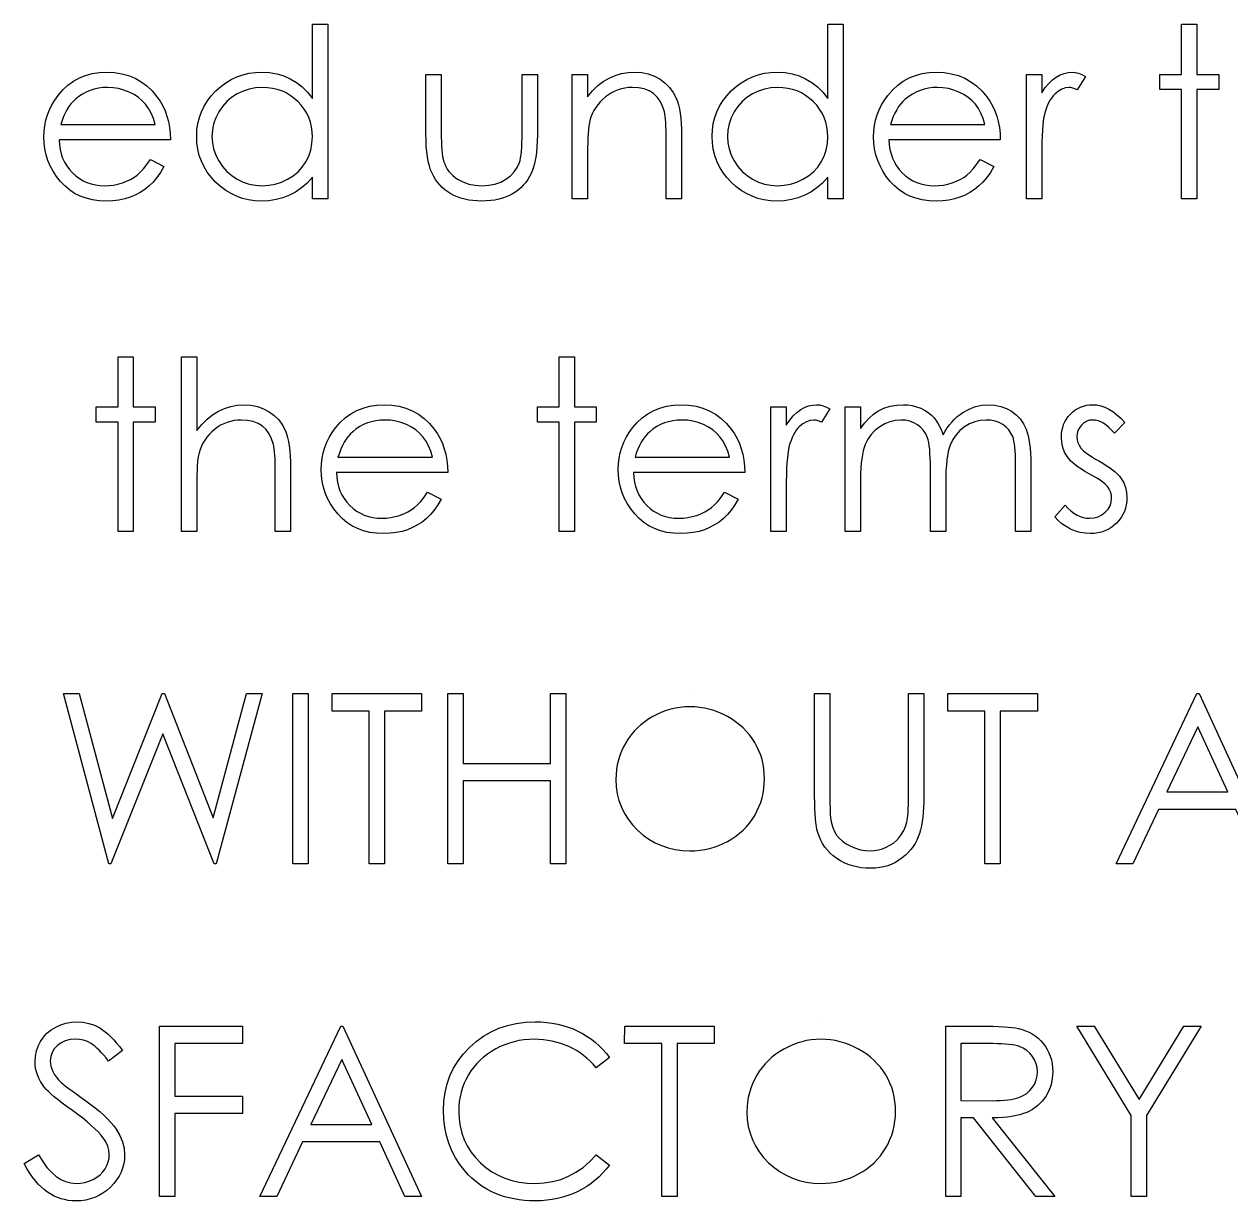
# Model space of a CAD drawing. Header units: millimetres. Extents: x -53 to 240, y 0 to 133.
# Drawn here: x 85.46 to 110.25, y 101.9 to 126.08 of the extents above; entities that cross this region are included whole.
import ezdxf

# ---------------------------------------------------------------- set-up
doc = ezdxf.new("R2010")
doc.units = ezdxf.units.MM

msp = doc.modelspace()

# ---------------------------------------------------------------- linework, layer by layer
at = {"color": 7, "linetype": 'Continuous'}
for p, q in [((99.12, 112.414), (99.12, 112.414)), ((101.813, 105.581), (101.813, 105.581))]:
    msp.add_line(p, q, dxfattribs=at)
at = {"color": 7, "linetype": 'Continuous', "flags": 128}
for points in [[(91.694, 126.081), (91.694, 122.491), (91.694, 122.491), (91.38, 122.491), (91.38, 122.491), (91.38, 122.933), (91.38, 122.933), (91.271, 122.816), (91.157, 122.715), (91.035, 122.63), (90.907, 122.563), (90.773, 122.512), (90.634, 122.476), (90.487, 122.453), (90.335, 122.446), (90.335, 122.446), (90.2, 122.452), (90.069, 122.471), (89.944, 122.501), (89.823, 122.543), (89.708, 122.598), (89.598, 122.664), (89.492, 122.743), (89.392, 122.834), (89.3, 122.933), (89.221, 123.038), (89.155, 123.148), (89.099, 123.264), (89.056, 123.384), (89.026, 123.51), (89.008, 123.641), (89.002, 123.777), (89.002, 123.777), (89.008, 123.91), (89.026, 124.039), (89.057, 124.162), (89.101, 124.282), (89.156, 124.395), (89.223, 124.504), (89.303, 124.608), (89.396, 124.707), (89.497, 124.798), (89.603, 124.876), (89.714, 124.943), (89.83, 124.997), (89.952, 125.04), (90.078, 125.07), (90.209, 125.087), (90.345, 125.094), (90.345, 125.094), (90.501, 125.085), (90.65, 125.06), (90.791, 125.017), (90.924, 124.958), (91.05, 124.882), (91.168, 124.79), (91.278, 124.68), (91.38, 124.554), (91.38, 124.554), (91.38, 126.081), (91.38, 126.081), (91.694, 126.081)], [(102.284, 126.081), (102.284, 122.491), (102.284, 122.491), (101.97, 122.491), (101.97, 122.491), (101.97, 122.933), (101.97, 122.933), (101.861, 122.816), (101.747, 122.715), (101.625, 122.63), (101.497, 122.563), (101.363, 122.512), (101.224, 122.476), (101.077, 122.453), (100.925, 122.446), (100.925, 122.446), (100.79, 122.452), (100.659, 122.471), (100.534, 122.501), (100.413, 122.543), (100.298, 122.598), (100.187, 122.664), (100.082, 122.743), (99.982, 122.834), (99.89, 122.933), (99.811, 123.038), (99.744, 123.148), (99.689, 123.264), (99.646, 123.384), (99.616, 123.51), (99.598, 123.641), (99.591, 123.777), (99.591, 123.777), (99.598, 123.91), (99.616, 124.039), (99.647, 124.162), (99.69, 124.282), (99.746, 124.395), (99.813, 124.504), (99.893, 124.608), (99.985, 124.707), (100.086, 124.798), (100.193, 124.876), (100.304, 124.943), (100.42, 124.997), (100.541, 125.04), (100.668, 125.07), (100.799, 125.087), (100.935, 125.094), (100.935, 125.094), (101.091, 125.085), (101.24, 125.06), (101.381, 125.017), (101.514, 124.958), (101.639, 124.882), (101.758, 124.79), (101.867, 124.68), (101.97, 124.554), (101.97, 124.554), (101.97, 126.081), (101.97, 126.081), (102.284, 126.081)], [(109.239, 126.081), (109.553, 126.081), (109.553, 126.081), (109.553, 125.049), (109.553, 125.049), (110.002, 125.049), (110.002, 125.049), (110.002, 124.735), (110.002, 124.735), (109.553, 124.735), (109.553, 124.735), (109.553, 122.491), (109.553, 122.491), (109.239, 122.491), (109.239, 122.491), (109.239, 124.735), (109.239, 124.735), (108.79, 124.735), (108.79, 124.735), (108.79, 125.049), (108.79, 125.049), (109.239, 125.049), (109.239, 125.049), (109.239, 126.081)], [(88.05, 123.299), (88.329, 123.152), (88.329, 123.152), (88.26, 123.035), (88.186, 122.93), (88.108, 122.836), (88.024, 122.755), (87.935, 122.684), (87.841, 122.622), (87.74, 122.569), (87.635, 122.525), (87.524, 122.49), (87.405, 122.466), (87.28, 122.451), (87.147, 122.446), (87.147, 122.446), (87, 122.452), (86.861, 122.471), (86.731, 122.503), (86.608, 122.547), (86.494, 122.604), (86.389, 122.673), (86.29, 122.755), (86.201, 122.85), (86.121, 122.952), (86.052, 123.058), (85.994, 123.168), (85.946, 123.28), (85.908, 123.396), (85.882, 123.515), (85.866, 123.637), (85.861, 123.763), (85.861, 123.763), (85.866, 123.881), (85.879, 123.996), (85.902, 124.107), (85.934, 124.216), (85.976, 124.321), (86.026, 124.423), (86.086, 124.521), (86.155, 124.617), (86.155, 124.617), (86.253, 124.728), (86.358, 124.826), (86.471, 124.907), (86.592, 124.974), (86.721, 125.026), (86.858, 125.064), (87.002, 125.086), (87.155, 125.094), (87.155, 125.094), (87.312, 125.086), (87.461, 125.062), (87.602, 125.023), (87.735, 124.968), (87.86, 124.897), (87.976, 124.81), (88.085, 124.708), (88.185, 124.59), (88.185, 124.59), (88.249, 124.498), (88.305, 124.402), (88.352, 124.298), (88.391, 124.19), (88.422, 124.077), (88.444, 123.958), (88.458, 123.833), (88.463, 123.703), (88.463, 123.703), (86.175, 123.703), (86.175, 123.703), (86.181, 123.602), (86.195, 123.505), (86.218, 123.413), (86.248, 123.326), (86.286, 123.244), (86.332, 123.166), (86.387, 123.093), (86.45, 123.025), (86.518, 122.963), (86.591, 122.909), (86.667, 122.863), (86.748, 122.826), (86.832, 122.797), (86.92, 122.777), (87.012, 122.764), (87.108, 122.76), (87.108, 122.76), (87.202, 122.764), (87.294, 122.775), (87.385, 122.794), (87.475, 122.82), (87.561, 122.852), (87.64, 122.89), (87.712, 122.932), (87.778, 122.979), (87.842, 123.036), (87.909, 123.109), (87.978, 123.196), (88.05, 123.299)], [(93.713, 125.049), (94.027, 125.049), (94.027, 125.049), (94.027, 123.862), (94.027, 123.862), (94.028, 123.758), (94.03, 123.663), (94.034, 123.575), (94.04, 123.496), (94.047, 123.426), (94.055, 123.363), (94.065, 123.31), (94.077, 123.264), (94.077, 123.264), (94.098, 123.208), (94.123, 123.154), (94.152, 123.103), (94.185, 123.055), (94.223, 123.01), (94.265, 122.969), (94.311, 122.931), (94.361, 122.896), (94.471, 122.837), (94.592, 122.794), (94.722, 122.769), (94.862, 122.76), (94.862, 122.76), (95.003, 122.769), (95.132, 122.793), (95.249, 122.835), (95.356, 122.892), (95.449, 122.963), (95.527, 123.045), (95.589, 123.137), (95.636, 123.239), (95.636, 123.239), (95.648, 123.281), (95.658, 123.333), (95.667, 123.395), (95.675, 123.468), (95.681, 123.552), (95.684, 123.645), (95.687, 123.749), (95.688, 123.862), (95.688, 123.862), (95.688, 125.049), (95.688, 125.049), (96.002, 125.049), (96.002, 125.049), (96.002, 123.803), (96.002, 123.803), (96, 123.677), (95.994, 123.557), (95.984, 123.446), (95.97, 123.344), (95.953, 123.248), (95.931, 123.162), (95.905, 123.083), (95.875, 123.013), (95.842, 122.948), (95.805, 122.887), (95.763, 122.83), (95.718, 122.776), (95.668, 122.725), (95.615, 122.679), (95.557, 122.635), (95.495, 122.596), (95.43, 122.561), (95.361, 122.53), (95.287, 122.505), (95.21, 122.484), (95.128, 122.467), (95.043, 122.455), (94.953, 122.448), (94.86, 122.446), (94.86, 122.446), (94.766, 122.448), (94.677, 122.455), (94.591, 122.467), (94.509, 122.484), (94.431, 122.505), (94.358, 122.53), (94.287, 122.561), (94.222, 122.596), (94.16, 122.635), (94.102, 122.679), (94.048, 122.726), (93.998, 122.776), (93.952, 122.831), (93.911, 122.889), (93.873, 122.951), (93.839, 123.016), (93.81, 123.088), (93.784, 123.168), (93.762, 123.257), (93.745, 123.353), (93.731, 123.459), (93.721, 123.573), (93.715, 123.695), (93.713, 123.827), (93.713, 123.827), (93.713, 125.049)], [(96.72, 125.049), (97.034, 125.049), (97.034, 125.049), (97.034, 124.587), (97.034, 124.587), (97.137, 124.711), (97.245, 124.817), (97.358, 124.904), (97.478, 124.973), (97.602, 125.026), (97.731, 125.063), (97.867, 125.086), (98.007, 125.094), (98.007, 125.094), (98.148, 125.084), (98.282, 125.058), (98.407, 125.012), (98.523, 124.949), (98.628, 124.871), (98.719, 124.779), (98.795, 124.676), (98.856, 124.559), (98.881, 124.494), (98.903, 124.42), (98.921, 124.338), (98.937, 124.247), (98.948, 124.147), (98.956, 124.039), (98.962, 123.922), (98.963, 123.797), (98.963, 123.797), (98.963, 122.491), (98.963, 122.491), (98.649, 122.491), (98.649, 122.491), (98.649, 123.694), (98.649, 123.694), (98.648, 123.799), (98.647, 123.894), (98.644, 123.98), (98.64, 124.058), (98.634, 124.126), (98.628, 124.185), (98.62, 124.235), (98.612, 124.276), (98.612, 124.276), (98.576, 124.394), (98.526, 124.496), (98.463, 124.582), (98.387, 124.653), (98.297, 124.709), (98.195, 124.748), (98.08, 124.772), (97.952, 124.779), (97.952, 124.779), (97.876, 124.777), (97.803, 124.768), (97.731, 124.752), (97.661, 124.731), (97.593, 124.703), (97.527, 124.67), (97.464, 124.63), (97.402, 124.585), (97.344, 124.534), (97.291, 124.481), (97.243, 124.425), (97.201, 124.366), (97.163, 124.305), (97.131, 124.24), (97.104, 124.172), (97.082, 124.102), (97.082, 124.102), (97.071, 124.05), (97.061, 123.989), (97.053, 123.918), (97.046, 123.836), (97.041, 123.746), (97.037, 123.646), (97.034, 123.536), (97.034, 123.416), (97.034, 123.416), (97.034, 122.491), (97.034, 122.491), (96.72, 122.491), (96.72, 122.491), (96.72, 125.049)], [(105.101, 123.299), (105.38, 123.152), (105.38, 123.152), (105.311, 123.035), (105.238, 122.93), (105.159, 122.836), (105.075, 122.755), (104.986, 122.684), (104.892, 122.622), (104.792, 122.569), (104.686, 122.525), (104.575, 122.49), (104.456, 122.466), (104.331, 122.451), (104.198, 122.446), (104.198, 122.446), (104.051, 122.452), (103.912, 122.471), (103.782, 122.503), (103.659, 122.547), (103.546, 122.604), (103.44, 122.673), (103.342, 122.755), (103.253, 122.85), (103.173, 122.952), (103.103, 123.058), (103.045, 123.168), (102.997, 123.28), (102.96, 123.396), (102.933, 123.515), (102.918, 123.637), (102.912, 123.763), (102.912, 123.763), (102.917, 123.881), (102.93, 123.996), (102.953, 124.107), (102.986, 124.216), (103.027, 124.321), (103.077, 124.423), (103.138, 124.521), (103.206, 124.617), (103.206, 124.617), (103.304, 124.728), (103.409, 124.826), (103.522, 124.907), (103.643, 124.974), (103.772, 125.026), (103.909, 125.064), (104.053, 125.086), (104.206, 125.094), (104.206, 125.094), (104.363, 125.086), (104.513, 125.062), (104.654, 125.023), (104.786, 124.968), (104.911, 124.897), (105.027, 124.81), (105.136, 124.708), (105.236, 124.59), (105.236, 124.59), (105.301, 124.498), (105.356, 124.402), (105.404, 124.298), (105.442, 124.19), (105.473, 124.077), (105.496, 123.958), (105.509, 123.833), (105.514, 123.703), (105.514, 123.703), (103.226, 123.703), (103.226, 123.703), (103.232, 123.602), (103.246, 123.505), (103.269, 123.413), (103.3, 123.326), (103.338, 123.244), (103.384, 123.166), (103.438, 123.093), (103.501, 123.025), (103.57, 122.963), (103.642, 122.909), (103.718, 122.863), (103.799, 122.826), (103.883, 122.797), (103.971, 122.777), (104.063, 122.764), (104.159, 122.76), (104.159, 122.76), (104.253, 122.764), (104.345, 122.775), (104.436, 122.794), (104.526, 122.82), (104.612, 122.852), (104.691, 122.89), (104.764, 122.932), (104.829, 122.979), (104.893, 123.036), (104.96, 123.109), (105.029, 123.196), (105.101, 123.299)], [(106.053, 125.049), (106.367, 125.049), (106.367, 125.049), (106.367, 124.672), (106.367, 124.672), (106.439, 124.776), (106.512, 124.864), (106.587, 124.936), (106.664, 124.994), (106.744, 125.037), (106.825, 125.069), (106.907, 125.087), (106.991, 125.094), (106.991, 125.094), (107.056, 125.088), (107.124, 125.072), (107.193, 125.044), (107.264, 125.006), (107.264, 125.006), (107.092, 124.734), (107.092, 124.734), (107.046, 124.753), (107.004, 124.768), (106.966, 124.777), (106.931, 124.779), (106.931, 124.779), (106.856, 124.771), (106.782, 124.746), (106.71, 124.704), (106.638, 124.645), (106.604, 124.609), (106.572, 124.568), (106.542, 124.524), (106.514, 124.474), (106.488, 124.419), (106.465, 124.36), (106.443, 124.296), (106.423, 124.228), (106.423, 124.228), (106.41, 124.167), (106.399, 124.092), (106.389, 124.003), (106.381, 123.9), (106.375, 123.784), (106.371, 123.653), (106.368, 123.509), (106.367, 123.351), (106.367, 123.351), (106.367, 122.491), (106.367, 122.491), (106.053, 122.491), (106.053, 122.491), (106.053, 125.049)], [(88.149, 124.017), (88.112, 124.141), (88.066, 124.251), (88.014, 124.349), (87.953, 124.433), (87.885, 124.507), (87.805, 124.574), (87.715, 124.633), (87.615, 124.684), (87.508, 124.726), (87.398, 124.756), (87.286, 124.774), (87.171, 124.779), (87.171, 124.779), (87.077, 124.776), (86.986, 124.765), (86.898, 124.746), (86.815, 124.72), (86.734, 124.685), (86.656, 124.645), (86.583, 124.596), (86.512, 124.54), (86.512, 124.54), (86.463, 124.493), (86.417, 124.441), (86.375, 124.385), (86.335, 124.322), (86.299, 124.254), (86.265, 124.18), (86.235, 124.101), (86.208, 124.017), (86.208, 124.017), (88.149, 124.017)], [(90.349, 124.779), (90.212, 124.771), (90.08, 124.746), (89.954, 124.705), (89.832, 124.648), (89.72, 124.575), (89.62, 124.489), (89.532, 124.39), (89.455, 124.277), (89.394, 124.157), (89.351, 124.032), (89.324, 123.904), (89.316, 123.773), (89.316, 123.773), (89.325, 123.643), (89.351, 123.515), (89.395, 123.391), (89.457, 123.269), (89.534, 123.155), (89.622, 123.055), (89.723, 122.968), (89.836, 122.894), (89.957, 122.835), (90.083, 122.794), (90.213, 122.769), (90.346, 122.76), (90.346, 122.76), (90.482, 122.769), (90.615, 122.793), (90.743, 122.835), (90.868, 122.893), (90.984, 122.965), (91.086, 123.049), (91.173, 123.145), (91.247, 123.252), (91.305, 123.369), (91.347, 123.494), (91.371, 123.625), (91.38, 123.764), (91.38, 123.764), (91.375, 123.87), (91.361, 123.972), (91.338, 124.069), (91.306, 124.162), (91.263, 124.25), (91.212, 124.334), (91.152, 124.413), (91.082, 124.488), (91.005, 124.556), (90.925, 124.616), (90.839, 124.666), (90.75, 124.707), (90.656, 124.739), (90.558, 124.761), (90.456, 124.775), (90.349, 124.779)], [(100.939, 124.779), (100.802, 124.771), (100.67, 124.746), (100.544, 124.705), (100.422, 124.648), (100.31, 124.575), (100.21, 124.489), (100.121, 124.39), (100.045, 124.277), (99.984, 124.157), (99.941, 124.032), (99.914, 123.904), (99.906, 123.773), (99.906, 123.773), (99.915, 123.643), (99.941, 123.515), (99.985, 123.391), (100.046, 123.269), (100.124, 123.155), (100.212, 123.055), (100.313, 122.968), (100.426, 122.894), (100.547, 122.835), (100.673, 122.794), (100.802, 122.769), (100.936, 122.76), (100.936, 122.76), (101.072, 122.769), (101.205, 122.793), (101.333, 122.835), (101.458, 122.893), (101.573, 122.965), (101.676, 123.049), (101.763, 123.145), (101.836, 123.252), (101.895, 123.369), (101.937, 123.494), (101.961, 123.625), (101.97, 123.764), (101.97, 123.764), (101.965, 123.87), (101.951, 123.972), (101.928, 124.069), (101.895, 124.162), (101.853, 124.25), (101.802, 124.334), (101.742, 124.413), (101.672, 124.488), (101.595, 124.556), (101.515, 124.616), (101.429, 124.666), (101.34, 124.707), (101.246, 124.739), (101.148, 124.761), (101.046, 124.775), (100.939, 124.779)], [(105.2, 124.017), (105.163, 124.141), (105.118, 124.251), (105.065, 124.349), (105.005, 124.433), (104.936, 124.507), (104.856, 124.574), (104.766, 124.633), (104.666, 124.684), (104.56, 124.726), (104.449, 124.756), (104.337, 124.774), (104.222, 124.779), (104.222, 124.779), (104.128, 124.776), (104.037, 124.765), (103.95, 124.746), (103.866, 124.72), (103.785, 124.685), (103.708, 124.645), (103.634, 124.596), (103.563, 124.54), (103.563, 124.54), (103.514, 124.493), (103.469, 124.441), (103.426, 124.385), (103.387, 124.322), (103.35, 124.254), (103.316, 124.18), (103.286, 124.101), (103.259, 124.017), (103.259, 124.017), (105.2, 124.017)], [(87.386, 119.247), (87.7, 119.247), (87.7, 119.247), (87.7, 118.215), (87.7, 118.215), (88.149, 118.215), (88.149, 118.215), (88.149, 117.901), (88.149, 117.901), (87.7, 117.901), (87.7, 117.901), (87.7, 115.658), (87.7, 115.658), (87.386, 115.658), (87.386, 115.658), (87.386, 117.901), (87.386, 117.901), (86.938, 117.901), (86.938, 117.901), (86.938, 118.215), (86.938, 118.215), (87.386, 118.215), (87.386, 118.215), (87.386, 119.247)], [(88.688, 119.247), (89.002, 119.247), (89.002, 119.247), (89.002, 117.732), (89.002, 117.732), (89.105, 117.856), (89.215, 117.964), (89.328, 118.055), (89.448, 118.128), (89.572, 118.186), (89.701, 118.227), (89.835, 118.252), (89.975, 118.26), (89.975, 118.26), (90.116, 118.251), (90.25, 118.224), (90.374, 118.179), (90.491, 118.116), (90.596, 118.037), (90.687, 117.947), (90.763, 117.843), (90.824, 117.727), (90.849, 117.662), (90.871, 117.588), (90.889, 117.506), (90.905, 117.415), (90.916, 117.314), (90.924, 117.206), (90.93, 117.089), (90.931, 116.964), (90.931, 116.964), (90.931, 115.658), (90.931, 115.658), (90.617, 115.658), (90.617, 115.658), (90.617, 116.861), (90.617, 116.861), (90.616, 116.965), (90.615, 117.061), (90.612, 117.147), (90.608, 117.225), (90.603, 117.293), (90.597, 117.352), (90.589, 117.402), (90.581, 117.443), (90.581, 117.443), (90.543, 117.56), (90.492, 117.663), (90.429, 117.749), (90.353, 117.82), (90.264, 117.875), (90.162, 117.915), (90.047, 117.938), (89.919, 117.946), (89.919, 117.946), (89.844, 117.943), (89.77, 117.934), (89.698, 117.919), (89.628, 117.898), (89.56, 117.87), (89.495, 117.837), (89.431, 117.797), (89.37, 117.751), (89.312, 117.701), (89.259, 117.648), (89.211, 117.592), (89.169, 117.533), (89.131, 117.471), (89.099, 117.407), (89.072, 117.339), (89.05, 117.269), (89.05, 117.269), (89.039, 117.218), (89.029, 117.157), (89.021, 117.086), (89.014, 117.004), (89.009, 116.914), (89.004, 116.813), (89.002, 116.703), (89.002, 116.582), (89.002, 116.582), (89.002, 115.658), (89.002, 115.658), (88.688, 115.658), (88.688, 115.658), (88.688, 119.247)], [(96.45, 119.247), (96.764, 119.247), (96.764, 119.247), (96.764, 118.215), (96.764, 118.215), (97.213, 118.215), (97.213, 118.215), (97.213, 117.901), (97.213, 117.901), (96.764, 117.901), (96.764, 117.901), (96.764, 115.658), (96.764, 115.658), (96.45, 115.658), (96.45, 115.658), (96.45, 117.901), (96.45, 117.901), (96.002, 117.901), (96.002, 117.901), (96.002, 118.215), (96.002, 118.215), (96.45, 118.215), (96.45, 118.215), (96.45, 119.247)], [(93.748, 116.465), (94.027, 116.319), (94.027, 116.319), (93.959, 116.202), (93.885, 116.097), (93.806, 116.003), (93.722, 115.921), (93.633, 115.85), (93.539, 115.789), (93.439, 115.735), (93.334, 115.691), (93.222, 115.657), (93.104, 115.632), (92.978, 115.618), (92.846, 115.613), (92.846, 115.613), (92.699, 115.619), (92.56, 115.638), (92.429, 115.67), (92.307, 115.714), (92.193, 115.771), (92.087, 115.84), (91.989, 115.922), (91.9, 116.017), (91.82, 116.119), (91.751, 116.225), (91.693, 116.334), (91.645, 116.447), (91.607, 116.563), (91.58, 116.681), (91.565, 116.804), (91.559, 116.929), (91.559, 116.929), (91.564, 117.047), (91.578, 117.162), (91.601, 117.274), (91.633, 117.382), (91.674, 117.488), (91.725, 117.589), (91.785, 117.688), (91.854, 117.783), (91.854, 117.783), (91.951, 117.895), (92.056, 117.992), (92.169, 118.074), (92.291, 118.141), (92.42, 118.193), (92.556, 118.231), (92.701, 118.252), (92.854, 118.26), (92.854, 118.26), (93.011, 118.252), (93.16, 118.229), (93.301, 118.189), (93.433, 118.135), (93.558, 118.064), (93.675, 117.977), (93.783, 117.875), (93.884, 117.757), (93.884, 117.757), (93.948, 117.665), (94.003, 117.568), (94.051, 117.465), (94.09, 117.357), (94.121, 117.244), (94.143, 117.124), (94.156, 117), (94.162, 116.869), (94.162, 116.869), (91.873, 116.869), (91.873, 116.869), (91.88, 116.768), (91.894, 116.671), (91.916, 116.58), (91.947, 116.493), (91.985, 116.411), (92.031, 116.333), (92.086, 116.26), (92.148, 116.191), (92.217, 116.129), (92.289, 116.076), (92.366, 116.03), (92.446, 115.993), (92.53, 115.964), (92.619, 115.944), (92.711, 115.931), (92.807, 115.927), (92.807, 115.927), (92.901, 115.93), (92.992, 115.942), (93.084, 115.961), (93.173, 115.986), (93.26, 116.019), (93.339, 116.057), (93.411, 116.099), (93.477, 116.146), (93.541, 116.202), (93.607, 116.275), (93.677, 116.362), (93.748, 116.465)], [(99.851, 116.465), (100.13, 116.319), (100.13, 116.319), (100.061, 116.202), (99.988, 116.097), (99.909, 116.003), (99.825, 115.921), (99.736, 115.85), (99.642, 115.789), (99.542, 115.735), (99.436, 115.691), (99.325, 115.657), (99.206, 115.632), (99.081, 115.618), (98.948, 115.613), (98.948, 115.613), (98.801, 115.619), (98.662, 115.638), (98.532, 115.67), (98.409, 115.714), (98.296, 115.771), (98.19, 115.84), (98.092, 115.922), (98.003, 116.017), (97.923, 116.119), (97.853, 116.225), (97.795, 116.334), (97.747, 116.447), (97.71, 116.563), (97.683, 116.681), (97.668, 116.804), (97.662, 116.929), (97.662, 116.929), (97.667, 117.047), (97.68, 117.162), (97.703, 117.274), (97.736, 117.382), (97.777, 117.488), (97.827, 117.589), (97.888, 117.688), (97.956, 117.783), (97.956, 117.783), (98.054, 117.895), (98.159, 117.992), (98.272, 118.074), (98.393, 118.141), (98.522, 118.193), (98.659, 118.231), (98.803, 118.252), (98.956, 118.26), (98.956, 118.26), (99.113, 118.252), (99.263, 118.229), (99.404, 118.189), (99.536, 118.135), (99.661, 118.064), (99.777, 117.977), (99.886, 117.875), (99.986, 117.757), (99.986, 117.757), (100.051, 117.665), (100.106, 117.568), (100.154, 117.465), (100.192, 117.357), (100.223, 117.244), (100.246, 117.124), (100.259, 117), (100.264, 116.869), (100.264, 116.869), (97.976, 116.869), (97.976, 116.869), (97.982, 116.768), (97.996, 116.671), (98.019, 116.58), (98.05, 116.493), (98.088, 116.411), (98.134, 116.333), (98.188, 116.26), (98.251, 116.191), (98.32, 116.129), (98.392, 116.076), (98.468, 116.03), (98.549, 115.993), (98.633, 115.964), (98.721, 115.944), (98.813, 115.931), (98.909, 115.927), (98.909, 115.927), (99.003, 115.93), (99.095, 115.942), (99.186, 115.961), (99.276, 115.986), (99.362, 116.019), (99.441, 116.057), (99.514, 116.099), (99.579, 116.146), (99.643, 116.202), (99.71, 116.275), (99.779, 116.362), (99.851, 116.465)], [(100.803, 118.215), (101.117, 118.215), (101.117, 118.215), (101.117, 117.839), (101.117, 117.839), (101.189, 117.943), (101.262, 118.031), (101.337, 118.103), (101.414, 118.161), (101.494, 118.204), (101.575, 118.236), (101.657, 118.254), (101.741, 118.26), (101.741, 118.26), (101.806, 118.255), (101.874, 118.238), (101.943, 118.211), (102.014, 118.173), (102.014, 118.173), (101.842, 117.901), (101.842, 117.901), (101.796, 117.92), (101.754, 117.935), (101.716, 117.943), (101.681, 117.946), (101.681, 117.946), (101.606, 117.938), (101.532, 117.912), (101.46, 117.87), (101.388, 117.811), (101.354, 117.776), (101.322, 117.735), (101.292, 117.69), (101.264, 117.64), (101.238, 117.586), (101.215, 117.527), (101.193, 117.463), (101.173, 117.395), (101.173, 117.395), (101.16, 117.334), (101.149, 117.259), (101.139, 117.17), (101.131, 117.067), (101.125, 116.951), (101.121, 116.82), (101.118, 116.676), (101.117, 116.517), (101.117, 116.517), (101.117, 115.658), (101.117, 115.658), (100.803, 115.658), (100.803, 115.658), (100.803, 118.215)], [(102.329, 118.215), (102.643, 118.215), (102.643, 118.215), (102.643, 117.771), (102.643, 117.771), (102.73, 117.886), (102.818, 117.984), (102.907, 118.065), (102.997, 118.13), (102.997, 118.13), (103.124, 118.187), (103.255, 118.228), (103.388, 118.252), (103.525, 118.26), (103.525, 118.26), (103.617, 118.255), (103.707, 118.242), (103.795, 118.219), (103.879, 118.187), (103.96, 118.147), (104.032, 118.101), (104.098, 118.049), (104.154, 117.991), (104.205, 117.924), (104.254, 117.843), (104.298, 117.75), (104.339, 117.643), (104.339, 117.643), (104.381, 117.716), (104.426, 117.785), (104.473, 117.849), (104.523, 117.909), (104.576, 117.964), (104.63, 118.015), (104.688, 118.061), (104.748, 118.102), (104.873, 118.171), (105.003, 118.221), (105.137, 118.25), (105.277, 118.26), (105.277, 118.26), (105.405, 118.252), (105.526, 118.227), (105.639, 118.185), (105.744, 118.127), (105.838, 118.054), (105.92, 117.968), (105.989, 117.869), (106.045, 117.756), (106.068, 117.693), (106.087, 117.622), (106.104, 117.544), (106.118, 117.459), (106.129, 117.366), (106.136, 117.266), (106.141, 117.158), (106.143, 117.043), (106.143, 117.043), (106.143, 115.658), (106.143, 115.658), (105.829, 115.658), (105.829, 115.658), (105.829, 117.044), (105.829, 117.044), (105.828, 117.143), (105.825, 117.233), (105.82, 117.315), (105.814, 117.389), (105.805, 117.455), (105.795, 117.514), (105.783, 117.564), (105.769, 117.606), (105.734, 117.679), (105.688, 117.745), (105.632, 117.802), (105.566, 117.853), (105.491, 117.894), (105.408, 117.923), (105.319, 117.94), (105.222, 117.946), (105.222, 117.946), (105.104, 117.938), (104.991, 117.911), (104.882, 117.868), (104.779, 117.806), (104.685, 117.73), (104.605, 117.643), (104.539, 117.543), (104.485, 117.432), (104.464, 117.369), (104.445, 117.296), (104.429, 117.213), (104.416, 117.121), (104.406, 117.019), (104.398, 116.906), (104.394, 116.784), (104.393, 116.653), (104.393, 116.653), (104.393, 115.658), (104.393, 115.658), (104.079, 115.658), (104.079, 115.658), (104.079, 116.958), (104.079, 116.958), (104.078, 117.068), (104.075, 117.17), (104.07, 117.262), (104.064, 117.345), (104.055, 117.418), (104.046, 117.482), (104.034, 117.537), (104.02, 117.583), (103.985, 117.661), (103.94, 117.732), (103.883, 117.793), (103.816, 117.847), (103.74, 117.89), (103.657, 117.922), (103.567, 117.94), (103.47, 117.946), (103.47, 117.946), (103.356, 117.938), (103.246, 117.912), (103.14, 117.869), (103.037, 117.809), (102.943, 117.735), (102.862, 117.649), (102.794, 117.551), (102.739, 117.441), (102.717, 117.38), (102.697, 117.311), (102.681, 117.234), (102.667, 117.149), (102.656, 117.057), (102.649, 116.957), (102.644, 116.85), (102.643, 116.734), (102.643, 116.734), (102.643, 115.658), (102.643, 115.658), (102.329, 115.658), (102.329, 115.658), (102.329, 118.215)], [(108.072, 117.896), (107.859, 117.677), (107.859, 117.677), (107.803, 117.74), (107.747, 117.795), (107.691, 117.841), (107.636, 117.879), (107.581, 117.908), (107.526, 117.929), (107.471, 117.942), (107.417, 117.946), (107.417, 117.946), (107.351, 117.94), (107.29, 117.92), (107.234, 117.888), (107.182, 117.842), (107.14, 117.788), (107.11, 117.731), (107.091, 117.668), (107.085, 117.602), (107.085, 117.602), (107.091, 117.542), (107.107, 117.483), (107.134, 117.426), (107.172, 117.37), (107.172, 117.37), (107.196, 117.341), (107.227, 117.312), (107.264, 117.28), (107.307, 117.248), (107.356, 117.214), (107.41, 117.18), (107.471, 117.143), (107.537, 117.106), (107.537, 117.106), (107.619, 117.06), (107.693, 117.014), (107.761, 116.969), (107.822, 116.924), (107.876, 116.879), (107.924, 116.835), (107.964, 116.791), (107.998, 116.747), (107.998, 116.747), (108.05, 116.657), (108.088, 116.561), (108.109, 116.459), (108.117, 116.352), (108.117, 116.352), (108.114, 116.276), (108.104, 116.203), (108.087, 116.133), (108.064, 116.066), (108.033, 116.002), (107.996, 115.941), (107.953, 115.883), (107.903, 115.827), (107.847, 115.777), (107.789, 115.733), (107.727, 115.697), (107.662, 115.667), (107.593, 115.643), (107.521, 115.626), (107.446, 115.616), (107.368, 115.613), (107.368, 115.613), (107.262, 115.618), (107.159, 115.636), (107.058, 115.665), (106.959, 115.705), (106.866, 115.755), (106.781, 115.815), (106.704, 115.883), (106.636, 115.959), (106.636, 115.959), (106.845, 116.196), (106.845, 116.196), (106.905, 116.133), (106.966, 116.078), (107.028, 116.032), (107.091, 115.994), (107.154, 115.965), (107.22, 115.944), (107.285, 115.931), (107.351, 115.927), (107.351, 115.927), (107.442, 115.935), (107.525, 115.958), (107.602, 115.996), (107.671, 116.05), (107.729, 116.113), (107.77, 116.183), (107.795, 116.258), (107.803, 116.338), (107.803, 116.338), (107.797, 116.405), (107.781, 116.468), (107.755, 116.527), (107.717, 116.582), (107.717, 116.582), (107.692, 116.609), (107.661, 116.638), (107.622, 116.669), (107.577, 116.701), (107.525, 116.735), (107.466, 116.77), (107.401, 116.807), (107.329, 116.846), (107.329, 116.846), (107.251, 116.89), (107.18, 116.934), (107.115, 116.979), (107.056, 117.022), (107.004, 117.065), (106.959, 117.109), (106.92, 117.152), (106.888, 117.195), (106.888, 117.195), (106.837, 117.284), (106.8, 117.38), (106.778, 117.481), (106.771, 117.589), (106.771, 117.589), (106.774, 117.66), (106.782, 117.727), (106.797, 117.792), (106.816, 117.854), (106.842, 117.912), (106.874, 117.967), (106.911, 118.02), (106.954, 118.069), (107.002, 118.114), (107.052, 118.152), (107.105, 118.185), (107.161, 118.213), (107.221, 118.234), (107.283, 118.248), (107.349, 118.257), (107.417, 118.26), (107.417, 118.26), (107.499, 118.255), (107.58, 118.238), (107.662, 118.209), (107.744, 118.169), (107.825, 118.118), (107.907, 118.055), (107.99, 117.982), (108.072, 117.896)], [(93.848, 117.183), (93.811, 117.307), (93.765, 117.418), (93.713, 117.516), (93.652, 117.6), (93.583, 117.674), (93.504, 117.741), (93.414, 117.8), (93.314, 117.851), (93.207, 117.893), (93.097, 117.922), (92.985, 117.94), (92.87, 117.946), (92.87, 117.946), (92.776, 117.943), (92.685, 117.931), (92.597, 117.912), (92.514, 117.887), (92.432, 117.852), (92.355, 117.811), (92.282, 117.762), (92.211, 117.706), (92.211, 117.706), (92.162, 117.66), (92.116, 117.608), (92.073, 117.551), (92.034, 117.489), (91.998, 117.42), (91.964, 117.347), (91.934, 117.268), (91.906, 117.183), (91.906, 117.183), (93.848, 117.183)], [(99.95, 117.183), (99.913, 117.307), (99.868, 117.418), (99.815, 117.516), (99.755, 117.6), (99.686, 117.674), (99.606, 117.741), (99.516, 117.8), (99.416, 117.851), (99.31, 117.893), (99.199, 117.922), (99.087, 117.94), (98.972, 117.946), (98.972, 117.946), (98.878, 117.943), (98.787, 117.931), (98.7, 117.912), (98.616, 117.887), (98.535, 117.852), (98.458, 117.811), (98.384, 117.762), (98.313, 117.706), (98.313, 117.706), (98.264, 117.66), (98.219, 117.608), (98.176, 117.551), (98.137, 117.489), (98.1, 117.42), (98.066, 117.347), (98.036, 117.268), (98.009, 117.183), (98.009, 117.183), (99.95, 117.183)], [(86.264, 112.324), (86.589, 112.324), (86.589, 112.324), (87.274, 109.757), (87.274, 109.757), (88.293, 112.324), (88.293, 112.324), (88.338, 112.324), (88.338, 112.324), (89.338, 109.775), (89.338, 109.775), (90.027, 112.324), (90.027, 112.324), (90.348, 112.324), (90.348, 112.324), (89.404, 108.824), (89.404, 108.824), (89.359, 108.824), (89.359, 108.824), (88.306, 111.501), (88.306, 111.501), (87.24, 108.824), (87.24, 108.824), (87.196, 108.824), (87.196, 108.824), (86.264, 112.324)], [(90.976, 112.324), (91.29, 112.324), (91.29, 112.324), (91.29, 108.824), (91.29, 108.824), (90.976, 108.824), (90.976, 108.824), (90.976, 112.324)], [(91.784, 111.965), (91.784, 112.324), (91.784, 112.324), (93.623, 112.324), (93.623, 112.324), (93.623, 111.965), (93.623, 111.965), (92.861, 111.965), (92.861, 111.965), (92.861, 108.824), (92.861, 108.824), (92.547, 108.824), (92.547, 108.824), (92.547, 111.965), (92.547, 111.965), (91.784, 111.965)], [(94.162, 112.324), (94.476, 112.324), (94.476, 112.324), (94.476, 110.888), (94.476, 110.888), (96.271, 110.888), (96.271, 110.888), (96.271, 112.324), (96.271, 112.324), (96.585, 112.324), (96.585, 112.324), (96.585, 108.824), (96.585, 108.824), (96.271, 108.824), (96.271, 108.824), (96.271, 110.529), (96.271, 110.529), (94.476, 110.529), (94.476, 110.529), (94.476, 108.824), (94.476, 108.824), (94.162, 108.824), (94.162, 108.824), (94.162, 112.324)], [(101.7, 112.324), (102.014, 112.324), (102.014, 112.324), (102.014, 110.227), (102.014, 110.227), (102.014, 110.138), (102.015, 110.058), (102.017, 109.987), (102.018, 109.924), (102.02, 109.87), (102.022, 109.826), (102.025, 109.789), (102.029, 109.762), (102.029, 109.762), (102.046, 109.664), (102.072, 109.573), (102.107, 109.492), (102.15, 109.418), (102.204, 109.352), (102.27, 109.291), (102.35, 109.237), (102.442, 109.187), (102.541, 109.146), (102.64, 109.117), (102.739, 109.099), (102.839, 109.094), (102.839, 109.094), (102.925, 109.098), (103.009, 109.112), (103.091, 109.135), (103.171, 109.166), (103.248, 109.207), (103.317, 109.254), (103.38, 109.309), (103.437, 109.37), (103.487, 109.438), (103.53, 109.514), (103.565, 109.595), (103.594, 109.684), (103.594, 109.684), (103.603, 109.721), (103.61, 109.767), (103.616, 109.823), (103.621, 109.886), (103.625, 109.958), (103.628, 110.039), (103.629, 110.129), (103.63, 110.227), (103.63, 110.227), (103.63, 112.324), (103.63, 112.324), (103.944, 112.324), (103.944, 112.324), (103.944, 110.21), (103.944, 110.21), (103.943, 110.096), (103.938, 109.987), (103.931, 109.884), (103.922, 109.786), (103.909, 109.694), (103.894, 109.608), (103.876, 109.527), (103.855, 109.452), (103.83, 109.381), (103.8, 109.312), (103.764, 109.246), (103.722, 109.182), (103.675, 109.119), (103.622, 109.061), (103.564, 109.003), (103.5, 108.948), (103.432, 108.899), (103.361, 108.855), (103.285, 108.818), (103.206, 108.788), (103.124, 108.765), (103.039, 108.748), (102.949, 108.738), (102.857, 108.735), (102.857, 108.735), (102.756, 108.738), (102.659, 108.747), (102.566, 108.763), (102.476, 108.785), (102.39, 108.814), (102.308, 108.848), (102.229, 108.89), (102.154, 108.936), (102.084, 108.989), (102.02, 109.046), (101.962, 109.107), (101.91, 109.172), (101.864, 109.241), (101.824, 109.314), (101.791, 109.392), (101.763, 109.473), (101.763, 109.473), (101.748, 109.529), (101.735, 109.596), (101.725, 109.673), (101.716, 109.76), (101.709, 109.857), (101.705, 109.964), (101.701, 110.082), (101.7, 110.21), (101.7, 110.21), (101.7, 112.324)], [(104.438, 111.965), (104.438, 112.324), (104.438, 112.324), (106.277, 112.324), (106.277, 112.324), (106.277, 111.965), (106.277, 111.965), (105.514, 111.965), (105.514, 111.965), (105.514, 108.824), (105.514, 108.824), (105.2, 108.824), (105.2, 108.824), (105.2, 111.965), (105.2, 111.965), (104.438, 111.965)], [(109.598, 112.324), (111.213, 108.824), (111.213, 108.824), (110.872, 108.824), (110.872, 108.824), (110.354, 109.946), (110.354, 109.946), (108.768, 109.946), (108.768, 109.946), (108.236, 108.824), (108.236, 108.824), (107.893, 108.824), (107.893, 108.824), (109.553, 112.324), (109.553, 112.324), (109.598, 112.324)], [(99.136, 112.055), (99.036, 112.052), (98.938, 112.042), (98.841, 112.027), (98.746, 112.005), (98.652, 111.977), (98.559, 111.942), (98.468, 111.902), (98.377, 111.855), (98.29, 111.803), (98.208, 111.746), (98.131, 111.685), (98.059, 111.62), (97.991, 111.55), (97.928, 111.477), (97.871, 111.398), (97.818, 111.315), (97.771, 111.23), (97.73, 111.142), (97.696, 111.05), (97.668, 110.957), (97.645, 110.862), (97.63, 110.764), (97.62, 110.663), (97.617, 110.56), (97.617, 110.56), (97.624, 110.409), (97.645, 110.264), (97.679, 110.125), (97.729, 109.992), (97.791, 109.864), (97.867, 109.743), (97.958, 109.628), (98.062, 109.518), (98.177, 109.419), (98.296, 109.333), (98.422, 109.26), (98.553, 109.2), (98.69, 109.153), (98.833, 109.12), (98.981, 109.1), (99.136, 109.094), (99.136, 109.094), (99.239, 109.096), (99.341, 109.105), (99.441, 109.121), (99.54, 109.143), (99.636, 109.17), (99.73, 109.203), (99.821, 109.243), (99.912, 109.288), (99.999, 109.34), (100.081, 109.395), (100.157, 109.455), (100.229, 109.52), (100.297, 109.589), (100.359, 109.662), (100.416, 109.74), (100.469, 109.823), (100.515, 109.909), (100.556, 109.997), (100.591, 110.088), (100.619, 110.181), (100.64, 110.276), (100.656, 110.374), (100.666, 110.474), (100.668, 110.576), (100.668, 110.576), (100.666, 110.678), (100.656, 110.778), (100.64, 110.874), (100.619, 110.969), (100.591, 111.061), (100.556, 111.15), (100.515, 111.237), (100.469, 111.322), (100.416, 111.403), (100.358, 111.48), (100.295, 111.553), (100.228, 111.622), (100.155, 111.686), (100.077, 111.747), (99.994, 111.803), (99.906, 111.855), (99.814, 111.902), (99.721, 111.942), (99.627, 111.977), (99.532, 112.005), (99.434, 112.027), (99.336, 112.042), (99.237, 112.052), (99.136, 112.055)], [(109.572, 111.642), (108.938, 110.305), (108.938, 110.305), (110.189, 110.305), (110.189, 110.305), (109.572, 111.642)], [(85.457, 102.666), (85.753, 102.844), (85.753, 102.844), (85.838, 102.707), (85.925, 102.588), (86.016, 102.488), (86.111, 102.406), (86.208, 102.342), (86.309, 102.297), (86.414, 102.269), (86.521, 102.26), (86.521, 102.26), (86.613, 102.265), (86.702, 102.281), (86.788, 102.306), (86.872, 102.342), (86.949, 102.386), (87.016, 102.438), (87.074, 102.496), (87.121, 102.561), (87.158, 102.631), (87.186, 102.703), (87.201, 102.777), (87.207, 102.853), (87.207, 102.853), (87.199, 102.94), (87.175, 103.027), (87.136, 103.112), (87.081, 103.197), (87.081, 103.197), (87.034, 103.256), (86.978, 103.319), (86.912, 103.384), (86.837, 103.453), (86.754, 103.524), (86.662, 103.598), (86.56, 103.675), (86.45, 103.755), (86.45, 103.755), (86.34, 103.834), (86.241, 103.909), (86.154, 103.977), (86.077, 104.039), (86.01, 104.096), (85.955, 104.146), (85.91, 104.192), (85.877, 104.231), (85.877, 104.231), (85.831, 104.293), (85.791, 104.357), (85.758, 104.421), (85.73, 104.488), (85.708, 104.554), (85.693, 104.623), (85.684, 104.693), (85.681, 104.764), (85.681, 104.764), (85.688, 104.875), (85.709, 104.981), (85.744, 105.082), (85.792, 105.178), (85.854, 105.267), (85.926, 105.346), (86.01, 105.414), (86.105, 105.473), (86.208, 105.52), (86.316, 105.554), (86.427, 105.574), (86.544, 105.581), (86.544, 105.581), (86.667, 105.573), (86.787, 105.549), (86.902, 105.509), (87.013, 105.454), (87.069, 105.419), (87.124, 105.377), (87.181, 105.329), (87.238, 105.274), (87.297, 105.213), (87.355, 105.145), (87.416, 105.07), (87.476, 104.988), (87.476, 104.988), (87.192, 104.773), (87.192, 104.773), (87.14, 104.839), (87.09, 104.899), (87.043, 104.953), (86.996, 105), (86.953, 105.042), (86.911, 105.079), (86.87, 105.11), (86.832, 105.134), (86.757, 105.173), (86.677, 105.2), (86.595, 105.216), (86.508, 105.222), (86.508, 105.222), (86.401, 105.214), (86.303, 105.189), (86.216, 105.15), (86.139, 105.093), (86.076, 105.026), (86.031, 104.951), (86.004, 104.868), (85.995, 104.779), (85.995, 104.779), (85.998, 104.723), (86.008, 104.667), (86.023, 104.612), (86.044, 104.558), (86.074, 104.504), (86.114, 104.447), (86.165, 104.388), (86.226, 104.326), (86.226, 104.326), (86.249, 104.306), (86.282, 104.279), (86.325, 104.246), (86.379, 104.206), (86.443, 104.159), (86.518, 104.106), (86.602, 104.045), (86.696, 103.978), (86.696, 103.978), (86.81, 103.895), (86.914, 103.814), (87.009, 103.735), (87.095, 103.659), (87.171, 103.585), (87.238, 103.514), (87.297, 103.444), (87.345, 103.377), (87.422, 103.245), (87.477, 103.113), (87.51, 102.981), (87.521, 102.848), (87.521, 102.848), (87.517, 102.754), (87.503, 102.663), (87.48, 102.576), (87.448, 102.491), (87.407, 102.409), (87.357, 102.33), (87.298, 102.255), (87.229, 102.183), (87.154, 102.117), (87.076, 102.06), (86.993, 102.011), (86.907, 101.972), (86.816, 101.941), (86.722, 101.919), (86.623, 101.905), (86.521, 101.901), (86.521, 101.901), (86.442, 101.904), (86.364, 101.912), (86.288, 101.926), (86.215, 101.945), (86.143, 101.97), (86.073, 102), (86.005, 102.036), (85.938, 102.077), (85.874, 102.125), (85.811, 102.18), (85.748, 102.243), (85.687, 102.313), (85.628, 102.39), (85.57, 102.475), (85.513, 102.567), (85.457, 102.666)], [(88.239, 105.491), (89.944, 105.491), (89.944, 105.491), (89.944, 105.132), (89.944, 105.132), (88.553, 105.132), (88.553, 105.132), (88.553, 104.055), (88.553, 104.055), (89.944, 104.055), (89.944, 104.055), (89.944, 103.696), (89.944, 103.696), (88.553, 103.696), (88.553, 103.696), (88.553, 101.991), (88.553, 101.991), (88.239, 101.991), (88.239, 101.991), (88.239, 105.491)], [(92.008, 105.491), (93.623, 101.991), (93.623, 101.991), (93.282, 101.991), (93.282, 101.991), (92.765, 103.113), (92.765, 103.113), (91.178, 103.113), (91.178, 103.113), (90.646, 101.991), (90.646, 101.991), (90.303, 101.991), (90.303, 101.991), (91.963, 105.491), (91.963, 105.491), (92.008, 105.491)], [(97.482, 104.849), (97.208, 104.638), (97.208, 104.638), (97.148, 104.708), (97.086, 104.773), (97.02, 104.834), (96.952, 104.891), (96.881, 104.943), (96.807, 104.99), (96.73, 105.034), (96.65, 105.073), (96.483, 105.138), (96.309, 105.185), (96.126, 105.213), (95.936, 105.222), (95.936, 105.222), (95.831, 105.219), (95.727, 105.209), (95.625, 105.194), (95.526, 105.172), (95.428, 105.144), (95.333, 105.11), (95.24, 105.07), (95.148, 105.023), (95.059, 104.971), (94.977, 104.915), (94.899, 104.855), (94.826, 104.791), (94.758, 104.722), (94.695, 104.649), (94.638, 104.571), (94.585, 104.49), (94.538, 104.405), (94.498, 104.317), (94.464, 104.228), (94.436, 104.134), (94.414, 104.039), (94.399, 103.941), (94.389, 103.841), (94.386, 103.737), (94.386, 103.737), (94.393, 103.583), (94.414, 103.435), (94.449, 103.293), (94.498, 103.158), (94.56, 103.029), (94.637, 102.907), (94.728, 102.792), (94.832, 102.683), (94.947, 102.584), (95.07, 102.498), (95.2, 102.426), (95.336, 102.366), (95.481, 102.32), (95.632, 102.287), (95.791, 102.267), (95.957, 102.26), (95.957, 102.26), (96.14, 102.269), (96.316, 102.297), (96.483, 102.342), (96.644, 102.406), (96.796, 102.488), (96.941, 102.588), (97.078, 102.707), (97.208, 102.844), (97.208, 102.844), (97.482, 102.635), (97.482, 102.635), (97.415, 102.55), (97.344, 102.47), (97.269, 102.395), (97.189, 102.325), (97.106, 102.259), (97.018, 102.198), (96.926, 102.143), (96.831, 102.093), (96.732, 102.048), (96.631, 102.009), (96.526, 101.976), (96.418, 101.949), (96.308, 101.928), (96.194, 101.913), (96.079, 101.904), (95.96, 101.901), (95.96, 101.901), (95.847, 101.903), (95.737, 101.911), (95.63, 101.923), (95.526, 101.94), (95.425, 101.961), (95.328, 101.987), (95.233, 102.018), (95.141, 102.054), (95.052, 102.095), (94.967, 102.14), (94.884, 102.191), (94.804, 102.245), (94.728, 102.305), (94.654, 102.37), (94.583, 102.439), (94.516, 102.513), (94.516, 102.513), (94.412, 102.646), (94.322, 102.785), (94.245, 102.931), (94.183, 103.084), (94.135, 103.243), (94.1, 103.409), (94.079, 103.582), (94.072, 103.761), (94.072, 103.761), (94.081, 103.95), (94.106, 104.131), (94.148, 104.304), (94.207, 104.469), (94.282, 104.627), (94.374, 104.778), (94.483, 104.92), (94.609, 105.056), (94.748, 105.179), (94.895, 105.286), (95.05, 105.375), (95.214, 105.45), (95.387, 105.507), (95.568, 105.548), (95.758, 105.572), (95.955, 105.581), (95.955, 105.581), (96.076, 105.578), (96.194, 105.569), (96.308, 105.553), (96.42, 105.532), (96.528, 105.506), (96.634, 105.472), (96.737, 105.433), (96.837, 105.388), (96.933, 105.337), (97.025, 105.282), (97.112, 105.222), (97.195, 105.157), (97.273, 105.087), (97.348, 105.013), (97.417, 104.933), (97.482, 104.849)], [(97.796, 105.132), (97.797, 105.491), (97.797, 105.491), (99.636, 105.491), (99.636, 105.491), (99.636, 105.132), (99.636, 105.132), (98.873, 105.132), (98.873, 105.132), (98.873, 101.991), (98.873, 101.991), (98.559, 101.991), (98.559, 101.991), (98.559, 105.132), (98.559, 105.132), (97.797, 105.132)], [(104.393, 105.491), (105.093, 105.491), (105.093, 105.491), (105.233, 105.49), (105.362, 105.488), (105.479, 105.484), (105.584, 105.479), (105.677, 105.472), (105.758, 105.464), (105.829, 105.455), (105.886, 105.443), (105.886, 105.443), (105.963, 105.423), (106.035, 105.397), (106.105, 105.366), (106.17, 105.33), (106.232, 105.289), (106.29, 105.243), (106.345, 105.192), (106.395, 105.135), (106.441, 105.075), (106.481, 105.01), (106.515, 104.943), (106.542, 104.872), (106.564, 104.798), (106.579, 104.72), (106.589, 104.639), (106.591, 104.555), (106.591, 104.555), (106.583, 104.415), (106.557, 104.285), (106.514, 104.163), (106.453, 104.049), (106.377, 103.947), (106.286, 103.858), (106.179, 103.782), (106.059, 103.72), (105.991, 103.694), (105.918, 103.671), (105.839, 103.652), (105.754, 103.636), (105.662, 103.623), (105.564, 103.614), (105.46, 103.608), (105.35, 103.606), (105.35, 103.606), (106.636, 101.991), (106.636, 101.991), (106.248, 101.991), (106.248, 101.991), (104.962, 103.606), (104.962, 103.606), (104.707, 103.606), (104.707, 103.606), (104.707, 101.991), (104.707, 101.991), (104.393, 101.991), (104.393, 101.991), (104.393, 105.491)], [(107.085, 105.491), (107.445, 105.491), (107.445, 105.491), (108.365, 103.987), (108.365, 103.987), (109.283, 105.491), (109.283, 105.491), (109.643, 105.491), (109.643, 105.491), (108.521, 103.655), (108.521, 103.655), (108.521, 101.991), (108.521, 101.991), (108.207, 101.991), (108.207, 101.991), (108.207, 103.655), (108.207, 103.655), (107.085, 105.491)], [(101.828, 105.222), (101.728, 105.219), (101.63, 105.209), (101.534, 105.194), (101.438, 105.172), (101.344, 105.143), (101.251, 105.109), (101.16, 105.068), (101.069, 105.021), (100.982, 104.969), (100.9, 104.913), (100.823, 104.852), (100.751, 104.786), (100.684, 104.717), (100.621, 104.643), (100.563, 104.565), (100.511, 104.482), (100.464, 104.397), (100.422, 104.308), (100.388, 104.217), (100.36, 104.124), (100.337, 104.028), (100.322, 103.93), (100.312, 103.83), (100.309, 103.727), (100.309, 103.727), (100.316, 103.576), (100.337, 103.43), (100.372, 103.292), (100.421, 103.158), (100.483, 103.031), (100.56, 102.909), (100.65, 102.794), (100.755, 102.685), (100.869, 102.586), (100.989, 102.499), (101.114, 102.426), (101.245, 102.367), (101.383, 102.32), (101.525, 102.287), (101.674, 102.267), (101.828, 102.26), (101.828, 102.26), (101.932, 102.263), (102.033, 102.272), (102.134, 102.288), (102.232, 102.309), (102.328, 102.337), (102.422, 102.37), (102.514, 102.41), (102.604, 102.455), (102.691, 102.506), (102.773, 102.562), (102.85, 102.622), (102.922, 102.686), (102.989, 102.755), (103.051, 102.829), (103.108, 102.907), (103.161, 102.989), (103.208, 103.076), (103.248, 103.164), (103.283, 103.254), (103.311, 103.348), (103.333, 103.443), (103.348, 103.54), (103.358, 103.641), (103.361, 103.743), (103.361, 103.743), (103.358, 103.845), (103.348, 103.944), (103.333, 104.041), (103.311, 104.136), (103.283, 104.228), (103.248, 104.317), (103.208, 104.404), (103.161, 104.488), (103.108, 104.57), (103.051, 104.647), (102.988, 104.72), (102.92, 104.788), (102.847, 104.853), (102.769, 104.913), (102.686, 104.969), (102.598, 105.021), (102.507, 105.068), (102.413, 105.109), (102.319, 105.143), (102.224, 105.172), (102.127, 105.194), (102.029, 105.209), (101.929, 105.219), (101.828, 105.222)], [(104.707, 105.132), (104.707, 103.965), (104.707, 103.965), (105.348, 103.96), (105.348, 103.96), (105.437, 103.961), (105.521, 103.965), (105.599, 103.97), (105.672, 103.977), (105.737, 103.986), (105.797, 103.997), (105.851, 104.01), (105.899, 104.026), (105.983, 104.063), (106.058, 104.11), (106.122, 104.168), (106.177, 104.235), (106.221, 104.309), (106.252, 104.387), (106.271, 104.469), (106.277, 104.556), (106.277, 104.556), (106.271, 104.64), (106.252, 104.72), (106.22, 104.797), (106.176, 104.869), (106.121, 104.935), (106.059, 104.99), (105.988, 105.036), (105.91, 105.071), (105.865, 105.085), (105.814, 105.098), (105.756, 105.108), (105.691, 105.117), (105.619, 105.124), (105.54, 105.128), (105.455, 105.131), (105.363, 105.132), (105.363, 105.132), (104.707, 105.132)], [(91.982, 104.809), (91.348, 103.472), (91.348, 103.472), (92.599, 103.472), (92.599, 103.472), (91.982, 104.809)]]:
    msp.add_lwpolyline(points, dxfattribs=at)

doc.saveas('drawing.dxf')
